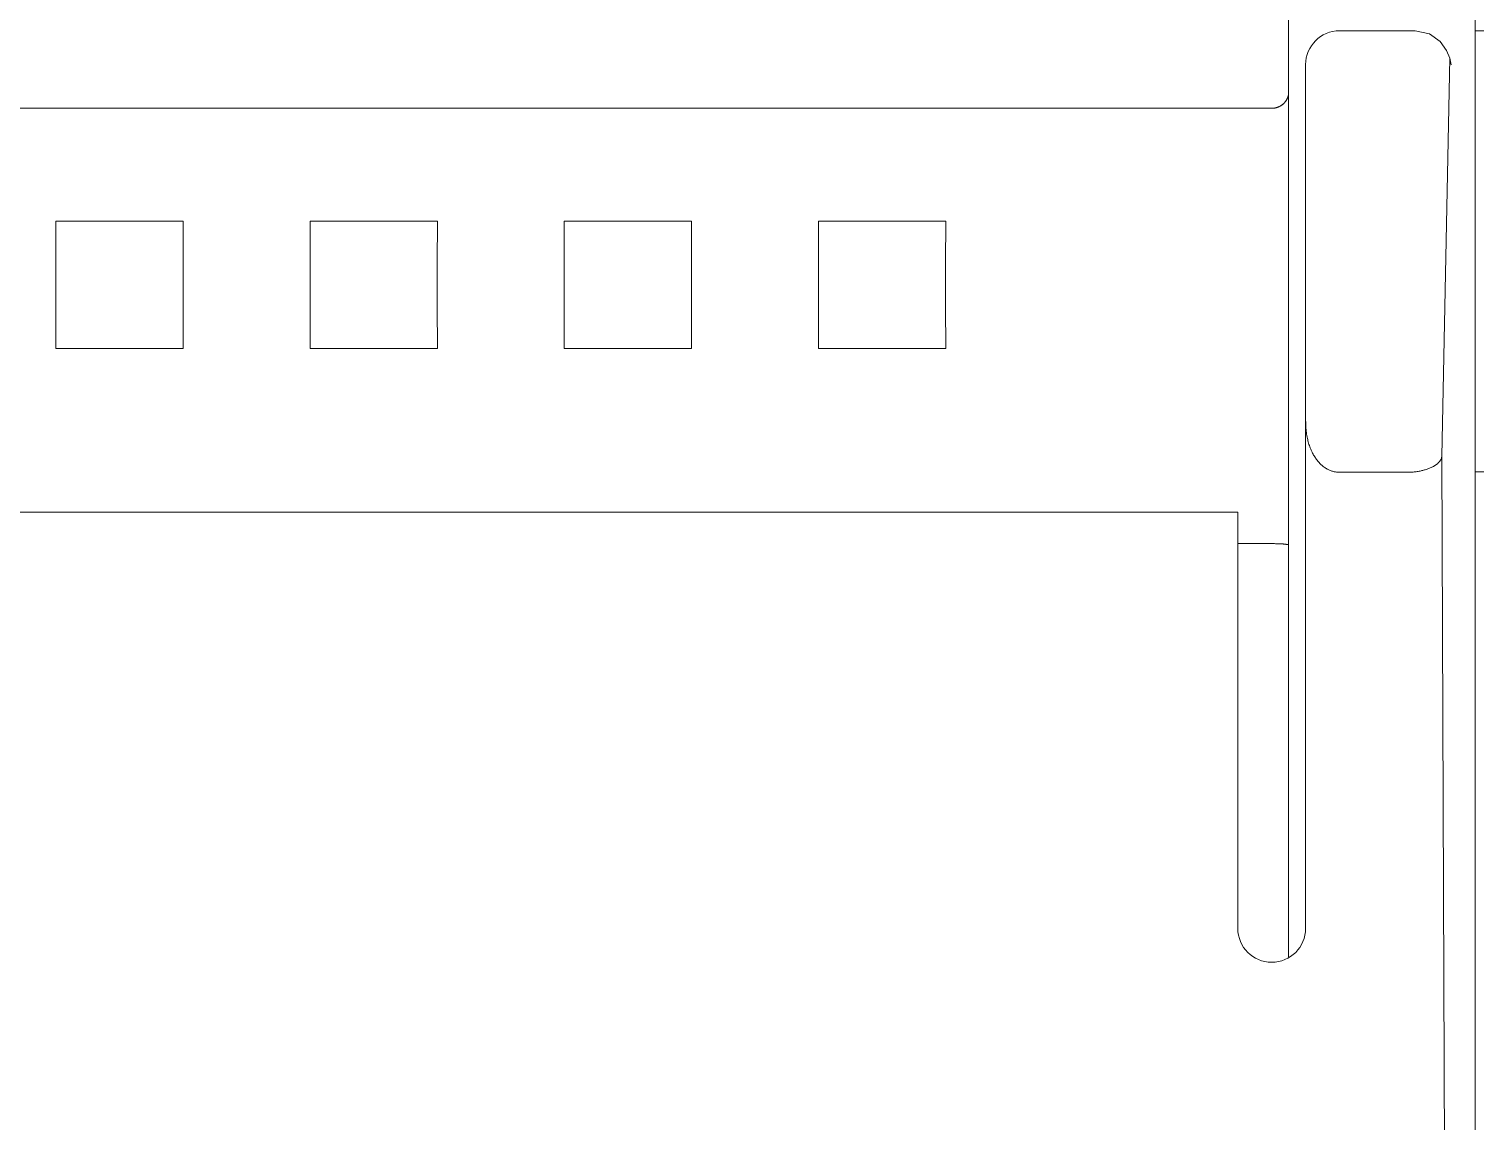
# Model space of a CAD drawing. Header units: millimetres. Extents: x -135 to 420, y 0 to 297.
# Drawn here: x 275.33 to 292.4, y 126.4 to 139.3 of the extents above; entities that cross this region are included whole.
import ezdxf

# ---------------------------------------------------------------- set-up
doc = ezdxf.new("R2010")
doc.units = ezdxf.units.MM
doc.layers.add('eProC - L2', color=41, linetype='Continuous', lineweight=20)

msp = doc.modelspace()

# ---------------------------------------------------------------- linework, layer by layer
at = {"layer": 'eProC - L2', "linetype": 'Continuous'}
for p, q in [((292.396, 198.874), (292.396, 99.674)), ((292.396, 146.09), (292.396, 137.452)), ((290.196, 128.337), (290.196, 139.459)), ((291.69, 139.274), (290.796, 139.274)), ((291.858, 139.238), (291.69, 139.274)), ((291.984, 139.149), (291.858, 139.238)), ((292.061, 139.041), (291.984, 139.149)), ((292.004, 134.249), (292.097, 138.951)), ((292.097, 138.951), (292.061, 139.041)), ((292.116, 138.873), (292.097, 138.951)), ((290.396, 128.674), (290.396, 138.874)), ((289.996, 138.358), (224.796, 138.358)), ((277.148, 137.026), (275.645, 137.026)), ((280.148, 137.026), (278.645, 137.026)), ((283.148, 137.026), (281.645, 137.026)), ((286.148, 137.026), (284.645, 137.026)), ((277.148, 135.522), (275.645, 135.522)), ((280.148, 135.522), (278.645, 135.522)), ((283.148, 135.522), (281.645, 135.522)), ((286.148, 135.522), (284.645, 135.522)), ((292.114, 104.798), (292.004, 134.249)), ((291.605, 134.06), (290.796, 134.06)), ((289.596, 133.589), (225.196, 133.589)), ((289.596, 128.674), (289.596, 133.589)), ((289.996, 133.218), (289.596, 133.218)), ((290.042, 133.217), (290.072, 133.217)), ((290.147, 133.212), (290.162, 133.21)), ((290.181, 133.207), (290.183, 133.207)), ((290.183, 133.207), (290.184, 133.207)), ((290.184, 133.207), (290.184, 133.207)), ((290.184, 133.207), (290.185, 133.207)), ((290.185, 133.207), (290.185, 133.207))]:
    msp.add_line(p, q, dxfattribs=at)
at = {"layer": 'eProC - L2', "linetype": 'Continuous', "lineweight": 13}
for p, q in [((292.396, 139.463), (292.396, 139.272)), ((292.396, 139.272), (292.396, 134.064)), ((294.396, 139.272), (292.396, 139.272)), ((292.396, 134.064), (292.396, 99.82)), ((294.396, 134.064), (292.396, 134.064))]:
    msp.add_line(p, q, dxfattribs=at)
at = {"layer": 'eProC - L2', "linetype": 'Continuous'}
for points in [[(290.196, 138.543), (290.196, 138.539), (290.196, 138.534), (290.196, 138.53), (290.195, 138.526), (290.195, 138.522), (290.194, 138.518), (290.194, 138.514), (290.193, 138.51), (290.192, 138.506), (290.191, 138.502), (290.189, 138.498), (290.188, 138.494), (290.187, 138.49), (290.185, 138.486), (290.184, 138.481), (290.182, 138.477), (290.18, 138.473), (290.178, 138.469), (290.176, 138.465), (290.173, 138.461), (290.171, 138.457), (290.169, 138.453), (290.166, 138.449), (290.164, 138.445), (290.161, 138.441), (290.158, 138.438), (290.155, 138.434), (290.152, 138.43), (290.149, 138.427), (290.145, 138.423), (290.142, 138.419), (290.138, 138.416), (290.135, 138.412), (290.131, 138.409), (290.127, 138.406), (290.123, 138.403), (290.119, 138.4), (290.115, 138.397), (290.111, 138.394), (290.107, 138.391), (290.103, 138.388), (290.098, 138.386), (290.094, 138.383), (290.089, 138.381), (290.085, 138.378), (290.08, 138.376), (290.076, 138.374), (290.071, 138.372), (290.066, 138.37), (290.061, 138.369), (290.056, 138.367), (290.052, 138.366), (290.047, 138.365), (290.043, 138.363), (290.038, 138.362), (290.034, 138.361), (290.029, 138.361), (290.024, 138.36), (290.02, 138.359), (290.015, 138.359), (290.01, 138.358), (290.006, 138.358), (290.001, 138.358), (289.996, 138.358)], [(275.645, 135.522), (275.646, 136.021), (275.646, 136.527), (275.645, 137.026)], [(277.148, 135.522), (277.147, 136.021), (277.147, 136.527), (277.148, 137.026)], [(278.645, 135.522), (278.646, 136.021), (278.646, 136.527), (278.645, 137.026)], [(280.148, 135.522), (280.147, 136.021), (280.147, 136.527), (280.148, 137.026)], [(281.645, 135.522), (281.646, 136.021), (281.646, 136.527), (281.645, 137.026)], [(283.148, 135.522), (283.147, 136.021), (283.147, 136.527), (283.148, 137.026)], [(284.645, 135.522), (284.646, 136.021), (284.646, 136.527), (284.645, 137.026)], [(286.148, 135.522), (286.147, 136.021), (286.147, 136.527), (286.148, 137.026)], [(290.796, 134.06), (290.787, 134.06), (290.778, 134.061), (290.769, 134.061), (290.76, 134.062), (290.75, 134.064), (290.741, 134.065), (290.732, 134.067), (290.723, 134.07), (290.714, 134.072), (290.705, 134.075), (290.697, 134.078), (290.688, 134.081), (290.679, 134.085), (290.671, 134.088), (290.661, 134.093), (290.651, 134.098), (290.641, 134.104), (290.632, 134.11), (290.623, 134.116), (290.614, 134.122), (290.605, 134.129), (290.596, 134.136), (290.588, 134.143), (290.58, 134.15), (290.572, 134.158), (290.564, 134.166), (290.556, 134.174), (290.548, 134.183), (290.54, 134.192), (290.532, 134.202), (290.525, 134.212), (290.518, 134.222), (290.511, 134.232), (290.504, 134.242), (290.497, 134.253), (290.491, 134.263), (290.485, 134.274), (290.479, 134.285), (290.474, 134.296), (290.468, 134.307), (290.462, 134.32), (290.457, 134.334), (290.451, 134.348), (290.446, 134.362), (290.441, 134.376), (290.436, 134.39), (290.432, 134.404), (290.428, 134.418), (290.424, 134.432), (290.421, 134.447), (290.417, 134.461), (290.414, 134.476), (290.411, 134.493), (290.408, 134.511), (290.406, 134.528), (290.403, 134.546), (290.402, 134.563), (290.4, 134.581), (290.399, 134.599), (290.398, 134.617), (290.397, 134.634), (290.397, 134.652), (290.396, 134.67)], [(292.004, 134.249), (292.004, 134.244), (292.003, 134.24), (292.002, 134.235), (292, 134.23), (291.999, 134.226), (291.997, 134.221), (291.995, 134.217), (291.993, 134.212), (291.991, 134.208), (291.988, 134.204), (291.986, 134.199), (291.983, 134.195), (291.98, 134.191), (291.977, 134.187), (291.974, 134.184), (291.971, 134.18), (291.966, 134.175), (291.961, 134.17), (291.956, 134.165), (291.951, 134.16), (291.946, 134.156), (291.94, 134.152), (291.934, 134.148), (291.929, 134.144), (291.923, 134.14), (291.917, 134.136), (291.911, 134.133), (291.905, 134.13), (291.899, 134.126), (291.893, 134.123), (291.887, 134.12), (291.877, 134.116), (291.868, 134.112), (291.858, 134.108), (291.848, 134.104), (291.839, 134.1), (291.829, 134.097), (291.819, 134.094), (291.809, 134.091), (291.799, 134.088), (291.789, 134.085), (291.779, 134.083), (291.769, 134.08), (291.759, 134.078), (291.747, 134.075), (291.735, 134.073), (291.724, 134.071), (291.712, 134.069), (291.7, 134.067), (291.688, 134.065), (291.677, 134.064), (291.665, 134.063), (291.653, 134.062), (291.641, 134.061), (291.629, 134.06), (291.617, 134.06), (291.605, 134.06)], [(289.996, 133.218), (290.012, 133.218), (290.027, 133.218), (290.042, 133.217)], [(290.072, 133.217), (290.087, 133.216), (290.094, 133.216), (290.101, 133.216), (290.109, 133.215), (290.116, 133.215), (290.123, 133.214), (290.13, 133.214), (290.137, 133.213), (290.142, 133.212), (290.147, 133.212)], [(290.162, 133.21), (290.167, 133.209), (290.171, 133.208), (290.176, 133.208), (290.181, 133.207)], [(290.185, 133.207), (290.186, 133.207), (290.186, 133.207), (290.186, 133.207), (290.186, 133.207), (290.187, 133.207), (290.187, 133.207), (290.187, 133.207), (290.187, 133.206), (290.188, 133.206), (290.188, 133.206), (290.188, 133.206), (290.188, 133.206), (290.189, 133.206), (290.189, 133.206), (290.189, 133.206), (290.189, 133.206), (290.189, 133.206), (290.19, 133.206), (290.19, 133.206), (290.19, 133.206), (290.19, 133.206), (290.191, 133.206), (290.191, 133.206), (290.191, 133.206), (290.191, 133.206), (290.192, 133.205), (290.192, 133.205), (290.192, 133.205), (290.192, 133.205), (290.192, 133.205), (290.193, 133.205), (290.193, 133.205), (290.193, 133.205), (290.193, 133.205), (290.193, 133.205), (290.194, 133.205), (290.194, 133.204), (290.194, 133.204), (290.194, 133.204), (290.194, 133.204), (290.194, 133.204), (290.195, 133.204), (290.195, 133.204), (290.195, 133.204), (290.195, 133.204), (290.195, 133.203), (290.195, 133.203), (290.195, 133.203), (290.195, 133.203), (290.196, 133.203), (290.196, 133.203), (290.196, 133.203), (290.196, 133.202), (290.196, 133.202), (290.196, 133.202), (290.196, 133.202), (290.196, 133.202), (290.196, 133.202), (290.196, 133.201), (290.196, 133.201), (290.196, 133.201), (290.196, 133.201), (290.196, 133.201), (290.196, 133.2)]]:
    msp.add_lwpolyline(points, dxfattribs=at)
for centre, start, end in [((290.796, 138.874), 90, 180), ((289.996, 128.674), 180, 0)]:
    msp.add_arc(centre, 0.4, start, end, dxfattribs=at)

doc.saveas('drawing.dxf')
